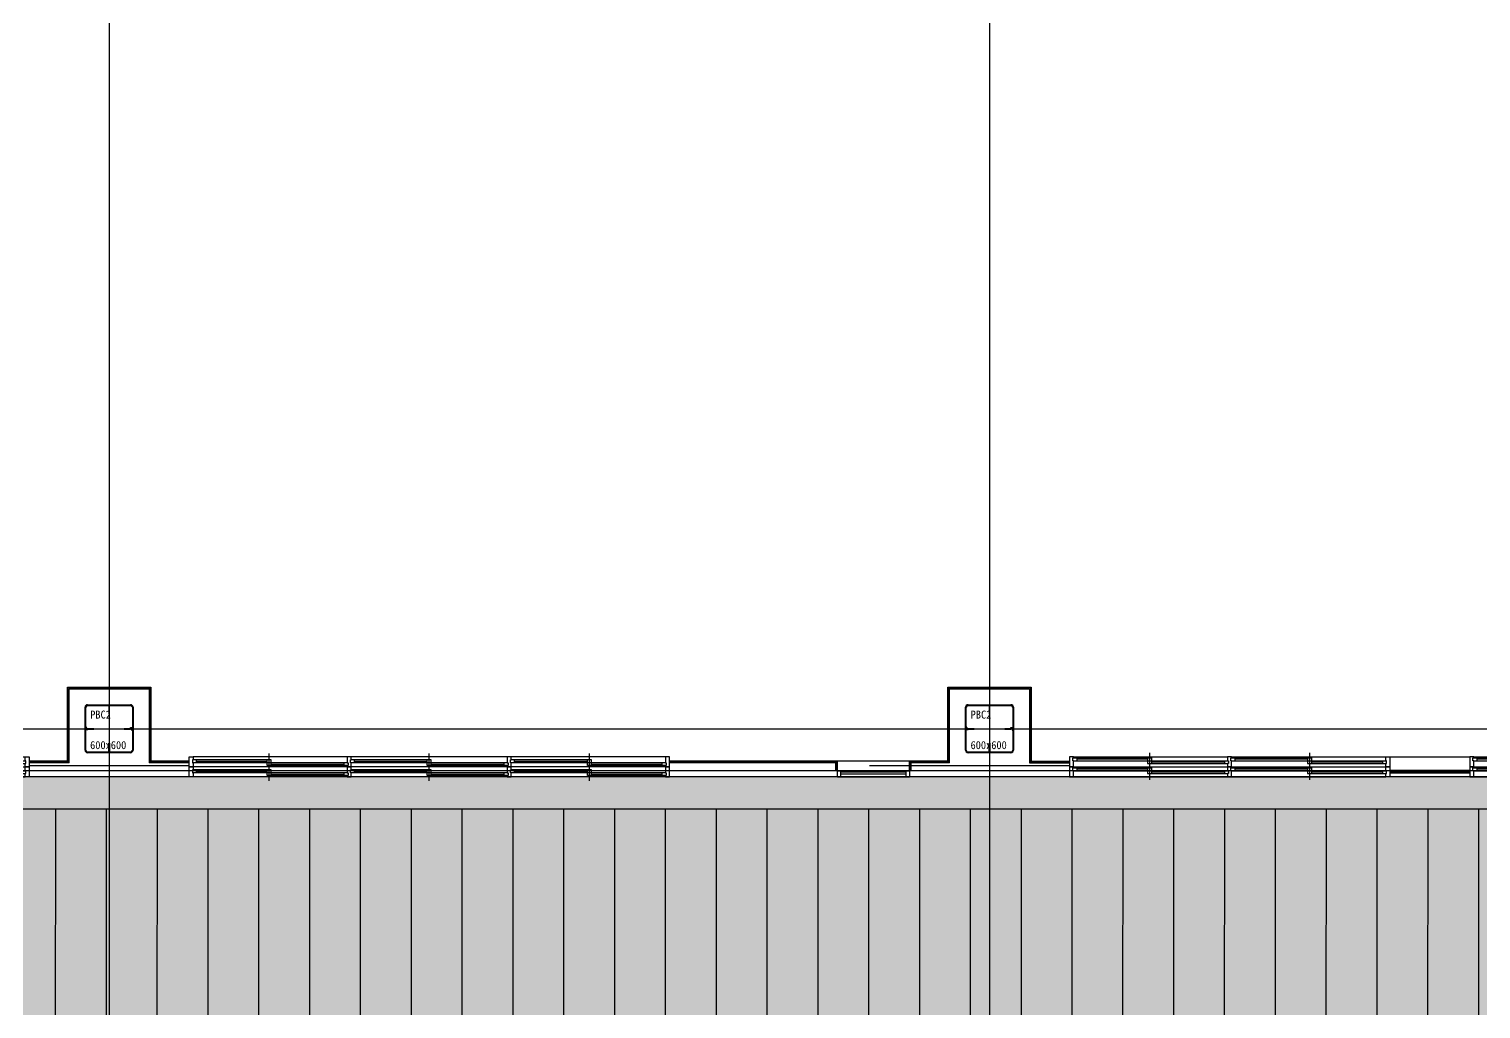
# Model space of a CAD drawing. Extents: x 152195838 to 160350639, y 364657247 to 370318102.
# Drawn here: x 158442947 to 158461087, y 364979532 to 364991772 of the extents above; entities that cross this region are included whole.
import ezdxf

# ---------------------------------------------------------------- set-up
doc = ezdxf.new("R2010")
doc.units = 0
doc.header["$MEASUREMENT"] = 0
doc.linetypes.add('DASHED', pattern=[0.75, 0.5, -0.25])
doc.layers.get('0').update_dxf_attribs({"linetype": 'CONTINUOUS'})
doc.layers.get('Defpoints').update_dxf_attribs({"linetype": 'CONTINUOUS'})
for name, color, linetype in [('4A.TEC ELE 1', 7, 'CONTINUOUS'), ('4A.TEC ELE 4', 9, 'CONTINUOUS'), ('4A.TEC 단열재', 252, 'CONTINUOUS'), ('4A.TEC 마감선 2', 5, 'CONTINUOUS'), ('4A.TEC 벽체 2', 3, 'CONTINUOUS'), ('4A.TEC 벽체 3', 4, 'CONTINUOUS'), ('4A.TEC 창호 2', 4, 'CONTINUOUS'), ('4A.TEC 해치 1', 9, 'CONTINUOUS'), ('P-BOX', 3, 'CONTINUOUS'), ('㈜SE&C ELE 1', 7, 'CONTINUOUS'), ('㈜SE&C 창호 2', 4, 'CONTINUOUS')]:
    doc.layers.add(name, color=color, linetype=linetype)
doc.layers.add('DEFPOINT', color=135, linetype='CONTINUOUS', plot=False)
doc.styles.add('돋움체', font='')
doc.styles.get('돋움체').set_extended_font_data('DotumChe')

# ---------------------------------------------------------------- blocks, each defined once
blk = doc.blocks.new('dwgC0C')
at = {"layer": '4A.TEC 해치 1', "linetype": 'Continuous'}
h = blk.add_hatch(color=254, dxfattribs=at)
h.dxf.hatch_style = 1
h.paths.add_polyline_path([(93300, 4500), (94800, 4500), (94800, 6000), (95800, 6000), (95800, 0), (-17400, 0), (-17400, 6000), (93300, 6000)])
at = {"layer": '4A.TEC 해치 1'}
h = blk.add_hatch(dxfattribs=at)
h.set_pattern_fill('LINE', color=256, scale=200, angle=90)
h.set_pattern_definition([(90, (-2000898.2, -434424.4), (-635, 2e-12), [])])
h.paths.add_polyline_path([(93300, 4500), (94800, 4500), (94800, 5600), (95400, 5600), (95400, 400), (-17000, 400), (-17000, 5600), (93300, 5600)])
at = {"layer": '4A.TEC ELE 1', "color": 8}
blk.add_line((-17000, 5600), (93300, 5600), dxfattribs=at)
blk = doc.blocks.new('zw$4749')
at = {"layer": '㈜SE&C ELE 1'}
for p, q in [((0, 125), (900, 125)), ((0, 50), (900, 50))]:
    blk.add_line(p, q, dxfattribs=at)
at = {"layer": '㈜SE&C 창호 2'}
for p, q in [((40, 111), (860, 111)), ((40, 89), (860, 89))]:
    blk.add_line(p, q, dxfattribs=at)
for points in [[(0, 125), (40, 125), (40, 50), (0, 50)], [(860, 125), (900, 125), (900, 50), (860, 50)]]:
    blk.add_lwpolyline(points, close=True, dxfattribs=at)
blk = doc.blocks.new('sar7q89')
at = {"layer": '4A.TEC 창호 2'}
for p, q in [((1892467, -3694885), (1894392, -3694885)), ((1892467, -3694899), (1893442, -3694899)), ((1892467, -3694935), (1894392, -3694935)), ((1892507, -3694899), (1892507, -3694935)), ((1893392, -3694899), (1893392, -3694971)), ((1893442, -3694899), (1893442, -3694971)), ((1894352, -3694935), (1894352, -3694971)), ((1894442, -3694885), (1896392, -3694885)), ((1894442, -3694899), (1895442, -3694899)), ((1894442, -3694935), (1896392, -3694935)), ((1894482, -3694899), (1894482, -3694935)), ((1895392, -3694899), (1895392, -3694971)), ((1895442, -3694899), (1895442, -3694971)), ((1896352, -3694935), (1896352, -3694971)), ((1896442, -3694885), (1898367, -3694885)), ((1896442, -3694899), (1897442, -3694899)), ((1896442, -3694935), (1898367, -3694935)), ((1896482, -3694899), (1896482, -3694935)), ((1897392, -3694899), (1897392, -3694971)), ((1897442, -3694899), (1897442, -3694971)), ((1898327, -3694935), (1898327, -3694971)), ((1892467, -3695010), (1894392, -3695010)), ((1892467, -3695010), (1894392, -3695010)), ((1892467, -3695024), (1893442, -3695024)), ((1892467, -3695060), (1894392, -3695060)), ((1892507, -3695024), (1892507, -3695060)), ((1893392, -3694971), (1894392, -3694971)), ((1893392, -3695024), (1893392, -3695096)), ((1893392, -3695096), (1894392, -3695096)), ((1893442, -3695024), (1893442, -3695096)), ((1894352, -3695060), (1894352, -3695096)), ((1894442, -3695010), (1896392, -3695010)), ((1894442, -3695010), (1896392, -3695010)), ((1894442, -3695024), (1895442, -3695024)), ((1894442, -3695060), (1896392, -3695060)), ((1894482, -3695024), (1894482, -3695060)), ((1895392, -3694971), (1896392, -3694971)), ((1895392, -3695024), (1895392, -3695096)), ((1895392, -3695096), (1896392, -3695096)), ((1895442, -3695024), (1895442, -3695096)), ((1896352, -3695060), (1896352, -3695096)), ((1896442, -3695010), (1898367, -3695010)), ((1896442, -3695010), (1898367, -3695010)), ((1896442, -3695024), (1897442, -3695024)), ((1896442, -3695060), (1898367, -3695060)), ((1896482, -3695024), (1896482, -3695060)), ((1897392, -3694971), (1898367, -3694971)), ((1897392, -3695024), (1897392, -3695096)), ((1897392, -3695096), (1898367, -3695096)), ((1897442, -3695024), (1897442, -3695096)), ((1898327, -3695060), (1898327, -3695096)), ((1892467, -3695135), (1894392, -3695135)), ((1894442, -3695135), (1896392, -3695135)), ((1896442, -3695135), (1898367, -3695135))]:
    blk.add_line(p, q, dxfattribs=at)
at = {"layer": '4A.TEC 창호 2', "color": 8}
for p, q in [((1893392, -3694917), (1892507, -3694917)), ((1895392, -3694917), (1894482, -3694917)), ((1897392, -3694917), (1896482, -3694917)), ((1893392, -3695042), (1892507, -3695042)), ((1894352, -3694953), (1893442, -3694953)), ((1894352, -3695078), (1893442, -3695078)), ((1895392, -3695042), (1894482, -3695042)), ((1896352, -3694953), (1895442, -3694953)), ((1896352, -3695078), (1895442, -3695078)), ((1897392, -3695042), (1896482, -3695042)), ((1898327, -3694953), (1897442, -3694953)), ((1898327, -3695078), (1897442, -3695078))]:
    blk.add_line(p, q, dxfattribs=at)
at = {"layer": '4A.TEC 창호 2', "color": 1}
for p, q in [((1893417, -3694835), (1893417, -3695050)), ((1895417, -3694835), (1895417, -3695050)), ((1897417, -3694835), (1897417, -3695050)), ((1893417, -3694960), (1893417, -3695175)), ((1895417, -3694960), (1895417, -3695175)), ((1897417, -3694960), (1897417, -3695175))]:
    blk.add_line(p, q, dxfattribs=at)
at = {"layer": '4A.TEC 창호 2', "flags": 128}
for points in [[(1892417, -3695010), (1892467, -3695010), (1892467, -3694935), (1892457, -3694935), (1892457, -3694899), (1892467, -3694899), (1892467, -3694885), (1892417, -3694885)], [(1894392, -3694935), (1894402, -3694935), (1894402, -3694971), (1894392, -3694971), (1894392, -3695010), (1894442, -3695010), (1894442, -3694935), (1894432, -3694935), (1894432, -3694899), (1894442, -3694899), (1894442, -3694885), (1894392, -3694885)], [(1896392, -3694935), (1896402, -3694935), (1896402, -3694971), (1896392, -3694971), (1896392, -3695010), (1896442, -3695010), (1896442, -3694935), (1896432, -3694935), (1896432, -3694899), (1896442, -3694899), (1896442, -3694885), (1896392, -3694885)], [(1892417, -3695135), (1892467, -3695135), (1892467, -3695060), (1892457, -3695060), (1892457, -3695024), (1892467, -3695024), (1892467, -3695010), (1892417, -3695010)], [(1894392, -3695060), (1894402, -3695060), (1894402, -3695096), (1894392, -3695096), (1894392, -3695135), (1894442, -3695135), (1894442, -3695060), (1894432, -3695060), (1894432, -3695024), (1894442, -3695024), (1894442, -3695010), (1894392, -3695010)], [(1896392, -3695060), (1896402, -3695060), (1896402, -3695096), (1896392, -3695096), (1896392, -3695135), (1896442, -3695135), (1896442, -3695060), (1896432, -3695060), (1896432, -3695024), (1896442, -3695024), (1896442, -3695010), (1896392, -3695010)]]:
    blk.add_lwpolyline(points, close=True, dxfattribs=at)
at = {"layer": '4A.TEC 창호 2'}
for points in [[(1898417, -3695010), (1898367, -3695010), (1898367, -3694971), (1898377, -3694971), (1898377, -3694935), (1898367, -3694935), (1898367, -3694885), (1898417, -3694885)], [(1898417, -3695135), (1898367, -3695135), (1898367, -3695096), (1898377, -3695096), (1898377, -3695060), (1898367, -3695060), (1898367, -3695010), (1898417, -3695010)]]:
    blk.add_lwpolyline(points, close=True, dxfattribs=at)
blk = doc.blocks.new('aq7q9')
at = {"layer": '4A.TEC 창호 2'}
for p, q in [((1856467, -3696805), (1858392, -3696805)), ((1856467, -3696880), (1858392, -3696880)), ((1856467, -3696916), (1857442, -3696916)), ((1856467, -3696930), (1858392, -3696930)), ((1856467, -3696930), (1858392, -3696930)), ((1856507, -3696916), (1856507, -3696880)), ((1857392, -3696844), (1858392, -3696844)), ((1857392, -3696916), (1857392, -3696844)), ((1857442, -3696916), (1857442, -3696844)), ((1858352, -3696880), (1858352, -3696844)), ((1858442, -3696805), (1860367, -3696805)), ((1858442, -3696880), (1860367, -3696880)), ((1858442, -3696916), (1859442, -3696916)), ((1858442, -3696930), (1860367, -3696930)), ((1858442, -3696930), (1860367, -3696930)), ((1858482, -3696916), (1858482, -3696880)), ((1859392, -3696844), (1860367, -3696844)), ((1859392, -3696916), (1859392, -3696844)), ((1859442, -3696916), (1859442, -3696844)), ((1860327, -3696880), (1860327, -3696844)), ((1861417, -3696805), (1860417, -3696805)), ((1861417, -3696849), (1860417, -3696849)), ((1861417, -3696885), (1860417, -3696885)), ((1861467, -3696805), (1863392, -3696805)), ((1861467, -3696880), (1863392, -3696880)), ((1861467, -3696916), (1862442, -3696916)), ((1861467, -3696930), (1863392, -3696930)), ((1861467, -3696930), (1863392, -3696930)), ((1861507, -3696916), (1861507, -3696880)), ((1862392, -3696844), (1863392, -3696844)), ((1862392, -3696916), (1862392, -3696844)), ((1862442, -3696916), (1862442, -3696844)), ((1863352, -3696880), (1863352, -3696844)), ((1863442, -3696805), (1865367, -3696805)), ((1863442, -3696880), (1865367, -3696880)), ((1863442, -3696916), (1864442, -3696916)), ((1863442, -3696930), (1865367, -3696930)), ((1863442, -3696930), (1865367, -3696930)), ((1863482, -3696916), (1863482, -3696880)), ((1864392, -3696844), (1865367, -3696844)), ((1864392, -3696916), (1864392, -3696844)), ((1864442, -3696916), (1864442, -3696844)), ((1865327, -3696880), (1865327, -3696844)), ((1856467, -3697005), (1858392, -3697005)), ((1856467, -3697041), (1857442, -3697041)), ((1856467, -3697055), (1858392, -3697055)), ((1856507, -3697041), (1856507, -3697005)), ((1857392, -3696969), (1858392, -3696969)), ((1857392, -3697041), (1857392, -3696969)), ((1857442, -3697041), (1857442, -3696969)), ((1858352, -3697005), (1858352, -3696969)), ((1858442, -3697005), (1860367, -3697005)), ((1858442, -3697041), (1859442, -3697041)), ((1858442, -3697055), (1860367, -3697055)), ((1858482, -3697041), (1858482, -3697005)), ((1859392, -3696969), (1860367, -3696969)), ((1859392, -3697041), (1859392, -3696969)), ((1859442, -3697041), (1859442, -3696969)), ((1860327, -3697005), (1860327, -3696969)), ((1860417, -3697055), (1861417, -3697055)), ((1861467, -3697005), (1863392, -3697005)), ((1861467, -3697041), (1862442, -3697041)), ((1861467, -3697055), (1863392, -3697055)), ((1861507, -3697041), (1861507, -3697005)), ((1862392, -3696969), (1863392, -3696969)), ((1862392, -3697041), (1862392, -3696969)), ((1862442, -3697041), (1862442, -3696969)), ((1863352, -3697005), (1863352, -3696969)), ((1863442, -3697005), (1865367, -3697005)), ((1863442, -3697041), (1864442, -3697041)), ((1863442, -3697055), (1865367, -3697055)), ((1863482, -3697041), (1863482, -3697005)), ((1864392, -3696969), (1865367, -3696969)), ((1864392, -3697041), (1864392, -3696969)), ((1864442, -3697041), (1864442, -3696969)), ((1865327, -3697005), (1865327, -3696969))]:
    blk.add_line(p, q, dxfattribs=at)
at = {"layer": '4A.TEC 창호 2', "color": 8}
for p, q in [((1857392, -3696898), (1856507, -3696898)), ((1858352, -3696862), (1857442, -3696862)), ((1859392, -3696898), (1858482, -3696898)), ((1860327, -3696862), (1859442, -3696862)), ((1861417, -3696867), (1860417, -3696867)), ((1862392, -3696898), (1861507, -3696898)), ((1863352, -3696862), (1862442, -3696862)), ((1864392, -3696898), (1863482, -3696898)), ((1865327, -3696862), (1864442, -3696862)), ((1857392, -3697023), (1856507, -3697023)), ((1858352, -3696987), (1857442, -3696987)), ((1859392, -3697023), (1858482, -3697023)), ((1860327, -3696987), (1859442, -3696987)), ((1862392, -3697023), (1861507, -3697023)), ((1863352, -3696987), (1862442, -3696987)), ((1864392, -3697023), (1863482, -3697023)), ((1865327, -3696987), (1864442, -3696987))]:
    blk.add_line(p, q, dxfattribs=at)
at = {"layer": '4A.TEC 창호 2', "color": 1}
for p, q in [((1857417, -3696980), (1857417, -3696765)), ((1857417, -3697105), (1857417, -3696890)), ((1859417, -3696980), (1859417, -3696765)), ((1859417, -3697105), (1859417, -3696890)), ((1862417, -3696980), (1862417, -3696765)), ((1862417, -3697105), (1862417, -3696890)), ((1864417, -3696980), (1864417, -3696765)), ((1864417, -3697105), (1864417, -3696890))]:
    blk.add_line(p, q, dxfattribs=at)
at = {"layer": '4A.TEC 창호 2'}
for points in [[(1856467, -3696805), (1856467, -3696880), (1856457, -3696880), (1856457, -3696916), (1856467, -3696916), (1856467, -3696930), (1856417, -3696930), (1856417, -3696805)], [(1856467, -3696930), (1856467, -3697005), (1856457, -3697005), (1856457, -3697041), (1856467, -3697041), (1856467, -3697055), (1856417, -3697055), (1856417, -3696930)], [(1860417, -3696805), (1860367, -3696805), (1860367, -3696844), (1860377, -3696844), (1860377, -3696880), (1860367, -3696880), (1860367, -3696930), (1860417, -3696930)], [(1860417, -3696930), (1860367, -3696930), (1860367, -3696969), (1860377, -3696969), (1860377, -3697005), (1860367, -3697005), (1860367, -3697055), (1860417, -3697055)], [(1861467, -3696805), (1861467, -3696880), (1861457, -3696880), (1861457, -3696916), (1861467, -3696916), (1861467, -3696930), (1861417, -3696930), (1861417, -3696805)], [(1861467, -3696930), (1861467, -3697005), (1861457, -3697005), (1861457, -3697041), (1861467, -3697041), (1861467, -3697055), (1861417, -3697055), (1861417, -3696930)], [(1865417, -3696805), (1865367, -3696805), (1865367, -3696844), (1865377, -3696844), (1865377, -3696880), (1865367, -3696880), (1865367, -3696930), (1865417, -3696930)], [(1865417, -3696930), (1865367, -3696930), (1865367, -3696969), (1865377, -3696969), (1865377, -3697005), (1865367, -3697005), (1865367, -3697055), (1865417, -3697055)]]:
    blk.add_lwpolyline(points, close=True, dxfattribs=at)
at = {"layer": '4A.TEC 창호 2', "flags": 128}
for points in [[(1858392, -3696880), (1858402, -3696880), (1858402, -3696844), (1858392, -3696844), (1858392, -3696805), (1858442, -3696805), (1858442, -3696880), (1858432, -3696880), (1858432, -3696916), (1858442, -3696916), (1858442, -3696930), (1858392, -3696930)], [(1858392, -3697005), (1858402, -3697005), (1858402, -3696969), (1858392, -3696969), (1858392, -3696930), (1858442, -3696930), (1858442, -3697005), (1858432, -3697005), (1858432, -3697041), (1858442, -3697041), (1858442, -3697055), (1858392, -3697055)], [(1863392, -3696880), (1863402, -3696880), (1863402, -3696844), (1863392, -3696844), (1863392, -3696805), (1863442, -3696805), (1863442, -3696880), (1863432, -3696880), (1863432, -3696916), (1863442, -3696916), (1863442, -3696930), (1863392, -3696930)], [(1863392, -3697005), (1863402, -3697005), (1863402, -3696969), (1863392, -3696969), (1863392, -3696930), (1863442, -3696930), (1863442, -3697005), (1863432, -3697005), (1863432, -3697041), (1863442, -3697041), (1863442, -3697055), (1863392, -3697055)]]:
    blk.add_lwpolyline(points, close=True, dxfattribs=at)
blk = doc.blocks.new('A$C111325cc')
at = {"layer": 'DEFPOINT'}
for p, q in [((160276, 244000), (160276, 0)), ((171276, 244000), (171276, 0)), ((0, 86063), (324969, 86063))]:
    blk.add_line(p, q, dxfattribs=at)
blk = doc.blocks.new('PBC2')
h = blk.add_hatch(color=3)
h.dxf.hatch_style = 1
h.paths.add_polyline_path([(132, 396, -0.414214), (100, 427), (100, 396)])
h.paths.add_polyline_path([(668, 404, -0.414214), (700, 373), (700, 404)])
at = {"layer": 'Defpoints', "color": 1, "ltscale": 50}
for p, q in [((400, 800), (400, 0)), ((0, 400), (800, 400))]:
    blk.add_line(p, q, dxfattribs=at)
at = {"layer": 'P-BOX', "color": 3, "ltscale": 50}
for p, q in [((396, 691), (396, 581)), ((396, 581), (404, 581)), ((404, 581), (404, 691)), ((100, 396), (210, 396)), ((132, 404), (210, 404)), ((210, 404), (210, 396)), ((590, 404), (700, 404)), ((590, 404), (590, 396)), ((590, 396), (668, 396)), ((396, 109), (396, 219)), ((396, 219), (404, 219)), ((404, 219), (404, 109))]:
    blk.add_line(p, q, dxfattribs=at)
for points in [[(100, 132), (100, 668)], [(109, 427), (109, 668)], [(132, 700), (668, 700)], [(132, 691), (668, 691)], [(691, 668), (691, 404)], [(700, 668), (700, 132)], [(109, 132), (109, 396)], [(109, 396), (134, 396), (134, 386), (109, 386), (109, 396)], [(666, 414), (691, 414), (691, 404), (666, 404), (666, 414)], [(691, 373), (691, 132)], [(668, 109), (132, 109)], [(668, 100), (132, 100)]]:
    blk.add_lwpolyline(points, dxfattribs=at)
for centre, radius, start, end in [((132, 668), 31.5, 90, 180), ((132, 668), 22.5, 90, 180), ((668, 668), 31.5, 0, 90), ((668, 668), 22.5, 0, 90), ((132, 427), 31.5, 180, 270), ((132, 427), 22.5, 180, 270), ((668, 373), 31.5, 0, 90), ((668, 373), 22.5, 0, 90), ((132, 132), 31.5, 180, 270), ((132, 132), 22.5, 180, 270), ((668, 132), 31.5, 270, 0), ((668, 132), 22.5, 270, 0)]:
    blk.add_arc(centre, radius, start, end, dxfattribs=at)
at = {"layer": 'DEFPOINT', "style": '돋움체'}
for s, p in [('PBC2', (164, 527)), ('600x600', (163, 146))]:
    blk.add_text(s, height=100, dxfattribs=at).set_placement(p)
blk = doc.blocks.new('B1F~1FCOL')
at = {"layer": 'P-BOX', "linetype": 'DASHED'}
for p in [(24100, 100), (35100, 100)]:
    blk.add_blockref('PBC2', p, dxfattribs=at)

msp = doc.modelspace()

# ---------------------------------------------------------------- linework, layer by layer
at = {"layer": '4A.TEC ELE 4'}
msp.add_line((158453947.0046, 364982626.8958), (158453047.0046, 364982626.8958), dxfattribs=at)
at = {"layer": '4A.TEC 단열재'}
for points in [[(158444947.0046, 364982566.8958), (158442947.0046, 364982566.8958)], [(158455947.0046, 364982566.8958), (158453447.0046, 364982566.8958)]]:
    msp.add_lwpolyline(points, dxfattribs=at)
at = {"layer": '4A.TEC 마감선 2'}
for p, q in [((158453027.0046, 364982506.8958), (158453027.0046, 364982626.8958)), ((158453047.0046, 364982506.8958), (158453047.0046, 364982626.8958)), ((158453947.0046, 364982506.8958), (158453947.0046, 364982626.8958)), ((158453967.0046, 364982506.8958), (158453967.0046, 364982626.8958))]:
    msp.add_line(p, q, dxfattribs=at)
at = {"layer": '4A.TEC 마감선 2', "color": 254, "lineweight": 0, "ltscale": 15}
for p, q in [((158453037.0046, 364982506.8958), (158453037.0046, 364982626.8958)), ((158453957.0046, 364982506.8958), (158453957.0046, 364982626.8958))]:
    msp.add_line(p, q, dxfattribs=at)
at = {"layer": '4A.TEC 마감선 2'}
for points in [[(158443427.0046, 364982606.8958), (158443427.0046, 364983551.8958), (158444467.0046, 364983551.8958), (158444467.0046, 364982606.8958)], [(158443447.0046, 364982606.8958), (158443447.0046, 364983531.8958), (158444447.0046, 364983531.8958), (158444447.0046, 364982606.8958)], [(158454427.0046, 364982606.8958), (158454427.0046, 364983551.8958), (158455467.0046, 364983551.8958), (158455467.0046, 364982606.8958)], [(158454447.0046, 364982606.8958), (158454447.0046, 364983531.8958), (158455447.0046, 364983531.8958), (158455447.0046, 364982606.8958)], [(158443447.0046, 364982626.8958), (158442947.0046, 364982626.8958)], [(158443447.0046, 364982606.8958), (158442947.0046, 364982606.8958)], [(158444947.0046, 364982626.8958), (158444447.0046, 364982626.8958)], [(158444947.0046, 364982626.8958), (158444447.0046, 364982626.8958)], [(158444947.0046, 364982606.8958), (158444447.0046, 364982606.8958)], [(158444947.0046, 364982606.8958), (158444447.0046, 364982606.8958)], [(158453047.0046, 364982626.8958), (158450947.0046, 364982626.8958)], [(158453047.0046, 364982606.8958), (158450947.0046, 364982606.8958)], [(158454447.0046, 364982626.8958), (158453947.0046, 364982626.8958)], [(158454447.0046, 364982606.8958), (158453947.0046, 364982606.8958)], [(158455447.0046, 364982626.8958), (158455947.0046, 364982626.8958)], [(158455447.0046, 364982606.8958), (158455947.0046, 364982606.8958)]]:
    msp.add_lwpolyline(points, dxfattribs=at)
at = {"layer": '4A.TEC 마감선 2', "color": 254, "lineweight": 0, "ltscale": 15}
for points in [[(158443437.0046, 364982606.8958), (158443437.0046, 364983541.8958), (158444457.0046, 364983541.8958), (158444457.0046, 364982606.8958)], [(158454437.0046, 364982606.8958), (158454437.0046, 364983541.8958), (158455457.0046, 364983541.8958), (158455457.0046, 364982606.8958)], [(158443447.0046, 364982616.8958), (158442947.0046, 364982616.8958)], [(158444947.0046, 364982616.8958), (158444447.0046, 364982616.8958)], [(158444947.0046, 364982616.8958), (158444447.0046, 364982616.8958)], [(158453047.0046, 364982616.8958), (158450947.0046, 364982616.8958)], [(158454447.0046, 364982616.8958), (158453947.0046, 364982616.8958)], [(158455447.0046, 364982616.8958), (158455947.0046, 364982616.8958)]]:
    msp.add_lwpolyline(points, dxfattribs=at)
at = {"layer": '4A.TEC 벽체 3'}
for points in [[(158532547.0046, 364982431.8958), (158419347.0046, 364982431.8958), (158419347.0046, 365071031.8958)], [(158531647.0046, 364982506.8958), (158419422.0046, 364982506.8958), (158419422.0046, 365071031.8958)]]:
    msp.add_lwpolyline(points, dxfattribs=at)

# ---------------------------------------------------------------- block references
msp.add_blockref('dwgC0C', (158436747.0046, 364976431.8958))
at = {"layer": '4A.TEC 벽체 2', "xscale": -1, "rotation": 180}
for p in [(156577529.765, 361285627.3423), (156599529.765, 361285627.3423)]:
    msp.add_blockref('aq7q9', p, dxfattribs=at)
at = {"layer": '4A.TEC 벽체 2', "rotation": 180}
msp.add_blockref('sar7q89', (160343364.2441, 361287547.3807), dxfattribs=at)
at = {"layer": '4A.TEC 벽체 3', "lineweight": -2}
msp.add_blockref('zw$4749', (158453047.0046, 364982381.8958), dxfattribs=at)
at = {"layer": 'DEFPOINT'}
msp.add_blockref('A$C111325cc', (158283670.7413, 364896968.7328), dxfattribs=at)
at = {"layer": 'P-BOX', "linetype": 'DASHED'}
msp.add_blockref('B1F~1FCOL', (158419447.0046, 364982531.8958), dxfattribs=at)

doc.saveas('drawing.dxf')
